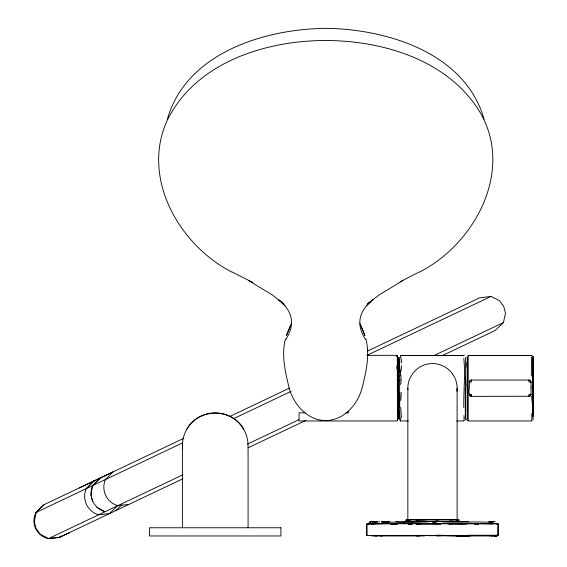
<?xml version="1.0" encoding="UTF-8"?>
<svg xmlns="http://www.w3.org/2000/svg" width="567" height="567" viewBox="0 0 567 567"><rect width="100%" height="100%" fill="white"/><g stroke="black" fill="none" stroke-linecap="round" stroke-linejoin="round"><path stroke-width="0.85" d="M397.24 419.431L397.467 420.558L397.304 358.394M397.658 419.559L397.602 356.593M399.65 410.281L399.65 416.27L400.408 420.962L408.36 420.969M399.643 407.574L399.7 392.166M533.03 356.388L533.044 416.164L533.03 356.388L531.329 355.438L468.193 355.445L468.2 420.962L468.207 420.452M397.587 357.423L397.587 356.962M533.03 376.587L533.037 369.252M531.747 420.459L531.747 420.976L468.93 420.976M533.037 420.133L533.03 358.486M532.987 379.33L533.037 369.323M397.191 356.976L397.226 355.318L367.168 355.353M399.65 401.684L399.7 393.994M397.587 417.751L397.602 416.873M401.202 392.329L400.883 400.309M398.615 388.204L398.551 357.479L398.551 418.935L398.615 384.348M401.408 362.908L401.457 360.484L400.408 355.445L463.969 355.438L463.799 355.956M398.615 411.925L398.615 409.282M398.615 362.214L398.615 357.486M531.598 356.983L531.329 376.119M398.615 416.065L398.615 418.446M407.85 519.549L407.85 388.204C407.687 376.708 416.539 366.013 427.865 364.014A17.591 12.439 0 0 1 437.093 364.014C448.419 366.013 457.271 376.708 457.108 388.204L457.108 519.549L437.752 519.549M456.91 391.294L457.108 388.204M467.059 357.09L467.095 356.544M420.182 524.355L440.708 524.262M531.747 413.513L531.86 419.431L531.279 420.459M464.026 420.459L463.976 420.976L456.761 420.976M416.171 524.291L420.19 524.291L416.178 524.156M397.304 524.482L390.656 524.355M463.799 407.503C463.48 391.287 465.528 374.652 463.799 358.5M399.792 380.868L400.018 379.266M400.515 384.454C402.676 376.304 398.247 368.472 399.65 360.222M128.752 504.481L117.872 505.644C106.681 502.603 100.742 490.101 105.462 479.505L113.237 471.815L93.945 480.979L86.255 488.626C81.52 499.222 87.46 511.739 98.665 514.765L109.559 513.596L117.348 505.892M285.435 338.938C281.289 354.899 285.208 371.612 288.964 387.233C293.231 404.207 307.158 420.275 325.664 420.643C343.935 420.267 357.897 404.547 362.178 387.736C366.084 371.995 370.06 355.077 365.913 338.946M441.7 355.885L495.168 330.497L503.425 322.573L505.488 313.275L503.758 306.4L499.52 300.708L491.015 296.435L479.654 297.824L367.579 351.044M400.437 372.689L401.401 368.904L401.401 365.729M397.602 419.325L397.29 420.523L397.587 419.452M167.385 119.148C186.146 53.092 264.236 28.988 325.727 28.35C387.211 28.995 465.301 53.114 484.048 119.169M370.074 524.355L368.047 524.291M291.424 323.403L286.413 335.65L290.276 326.025M285.782 339.576C294.174 326.443 293.798 314.401 282.168 302.764M369.691 522.32L370.131 521.612M186.805 429.254C198.308 407.871 232.179 407.871 243.675 429.254M369.223 302.771C357.593 314.401 357.203 326.443 365.573 339.583M86.255 488.626L94.044 480.922M115.973 510.548L121.955 504.63M183.212 438.582L44.077 504.651L35.948 512.511A18.123 17.967 64.6 0 0 48.358 538.65L59.535 537.325L69.457 532.633M60.761 536.134L59.535 537.325L48.358 538.65M44.077 504.651L35.948 512.511L37.465 511.795M60.797 536.12L59.535 537.325L182.808 478.81M366.402 305.868L372.845 299.773L367.536 303.912L379.195 294.861L403.052 280.459M406.482 520.038L406.766 520.343M419.7 271.997C475.607 243.427 515.077 168.853 478.938 110.501C446.888 59.705 382.881 40.711 325.727 40.491C265.476 40.548 196.033 62.377 167.456 119.935C140.573 177.528 178.995 244.916 231.697 271.983M419.219 272.025L400.054 281.771M458.023 520.286L458.483 520.003L457.725 520.102M229.316 416.695L289.652 388.041M79.33 487.911L93.945 480.979M182.418 442.962L36.146 512.419L34.261 521.633L36.033 528.487L40.229 534.192L48.556 538.558L118.567 505.317M233.342 418.786L291.119 391.35M367.019 355.311L491.015 296.435M117.872 505.644L182.943 474.749M247.34 444.167L298.781 419.743M397.991 372.632L400.38 371.498M433.741 355.658L503.425 322.573M248.006 447.859L305.96 420.338M398.14 376.566L400.238 375.567M369.875 522.143L369.16 522.448L369.202 523.447L368.734 523.603M371.42 524.482C386.177 523.426 401.337 523.929 416.327 523.667M491.568 521.945L494.984 521.612L489.874 521.881M497.883 535.397L498.131 523.865L496.586 523.88M381.676 535.517L374.411 535.971M372.342 522.306L379.649 521.789M470.249 535.51L467.754 535.957L456.201 535.971M400.883 535.595L366.828 535.567L366.806 523.908L367.239 523.837M432.479 523.667C452.303 524 472.148 523.454 491.88 524.128L494.509 523.724L498.145 524.177L498.152 534.972M467.718 523.88C461.425 524.829 455.138 523.66 448.816 524.404M381.527 521.902L388.934 521.945M371.605 535.971L384.412 535.539M407.056 520.095L410.43 520.116M367.976 535.503L366.828 535.567L366.806 524.56M385.858 521.952L389.791 521.605M469.001 535.503L463.792 535.971L426.561 535.546M368.011 523.88L366.806 523.908M426.037 519.826L415.909 520.244M434.166 535.51L424.782 535.524M453.508 519.939L449.369 519.967M428.532 521.831L412.904 522.462L381.676 521.966M405.816 521.087L405.455 521.108L459.468 521.186L458.859 521.108M404.562 535.595L424.251 535.361M530.946 394.363L528.933 394.363L528.933 396.397A2.055 2.055 0 0 0 530.988 394.363M404.037 521.597L468.944 521.605M405.341 521.123L405.951 521.108M374.801 521.931L376.474 521.895M498.017 535.248L467.662 535.248M366.934 524.51L367.324 524.496M460.17 521.605L460.943 521.605M496.465 523.625L369.202 523.447L370.159 522.668L370.974 522.859M482.701 535.532L478.633 535.539M467.236 418.439L467.236 357.486M368.507 523.702L367.253 523.724L373.1 523.873M495.686 523.61L496.274 523.603M498.131 523.865L496.968 523.88M458.909 521.108L459.327 521.108M404.788 521.605L405.426 521.597M436.604 535.198L444.783 535.361M425.406 521.597L424.506 521.605L427.149 521.597M440.757 535.595L467.392 535.971M491.653 521.605L492.503 521.605M436.569 535.879L440.651 535.865M463.969 355.438L400.415 355.452L400.415 355.977M531.329 355.438L468.2 355.452L468.207 355.963M530.974 382.052L528.933 382.052L528.933 380.018A2.055 2.055 0 0 1 530.988 382.052M305.237 412.833L299.078 412.833L299.078 420.976L396.638 420.976M345.7 412.833L348.336 412.833L348.336 411.167M407.588 519.556L437.093 519.549M405.951 519.684L459.008 519.684M373.419 521.605L376.495 521.605M488.563 521.605L494.53 521.605M442.26 521.81C459.1 522.859 475.982 521.165 492.766 522.526M432.479 522.462L436.455 522.462M397.325 535.532L408.339 535.532M420.204 535.532L424.279 535.532M464.04 535.567L448.759 535.609M379.989 535.971L419.367 535.971M467.3 535.971L489.399 535.971M489.335 535.971L497.415 535.971M416.348 535.971L424.343 535.964M491.178 535.971L493.042 535.971M494.226 535.971L495.473 535.971M496.437 535.971L494.374 535.971M432.479 521.597L435.165 521.605L434.265 521.597M441.268 521.597L444.606 521.605L442.947 521.597M395.738 521.605L405.136 521.81M384.61 535.532L387.559 535.532M496.38 535.971L496.94 535.971M372.207 521.612L370.442 521.605L373.129 521.973M377.409 521.895L374.241 521.81M428.376 535.687L432.479 535.702M382.364 535.971L376.807 535.475M381.704 521.86L384.107 521.874M452.771 535.588L430.041 535.532M470.624 535.971L464.316 535.539M398.551 364.489L398.615 367.132M455.797 520.18L457.101 520.237M497.394 535.291L498.138 535.319M434.719 519.868L438.567 520.059M474.359 524.128L478.605 524.496M373.887 535.475L377.253 535.971M396.893 368.94L396.957 365.786M396.957 355.516L396.893 357.033M397.02 356.055L397.474 356.381L397.226 355.318M252.925 282.522L232.179 272.011M96.837 507.316L105.086 511.717C93.924 508.634 87.935 496.189 92.676 485.579L100.416 477.917L92.676 485.579L90.897 494.736L92.69 501.589M248.346 280.445L272.203 294.847L283.854 303.905L278.546 299.766L284.988 305.861M407.659 519.918L408.098 520.244M466.35 419.19L467.364 420.615M361.087 326.032L364.942 335.657L359.946 323.403M400.791 407.326L401.344 417.914M531.435 396.368L533.015 407.475L533.037 414.002M532.023 386.212L532.81 392.662M465.783 383.987L465.578 377.197M407.85 388.204L407.949 389.749M533.023 408.516L532.739 388.211M467.102 384.348L467.236 388.204M399.643 359.379L399.664 362.866M399.643 414.647L399.657 418.588L400.415 420.969M465.294 388.211L465.316 419.552M471.475 396.397L471.475 394.363L469.462 394.363A2.062 2.062 0 0 0 471.475 396.418M467.371 357.352L467.371 419.063M466.967 362.249L466.967 367.161M465.45 357.479L465.45 418.935M399.643 357.486L399.643 418.928M248.077 527.764L248.077 445.669A32.836 32.836 0 0 0 213.525 412.882A32.836 32.836 0 0 0 182.588 449.099M182.404 445.669L182.404 527.764M463.948 415.618A32.199 2.452 78.9 0 1 463.997 420.324M469.419 381.896C470.837 386.092 466.528 393.952 471.248 396.376L529.606 396.262L530.988 394.519L530.981 381.782L530.18 380.457L529.16 380.039L471.29 380.039L470.213 380.45L469.419 381.896M408.332 524.291L412.237 524.114L408.332 524.291M366.948 535.56L367.558 535.56L366.948 535.56M469.462 382.052L469.441 382.052A2.062 2.062 0 0 1 471.475 379.996L471.475 382.052L469.462 382.052M280.913 527.764L149.568 527.764L149.568 535.971L280.913 535.971L280.913 527.764"/></g></svg>
